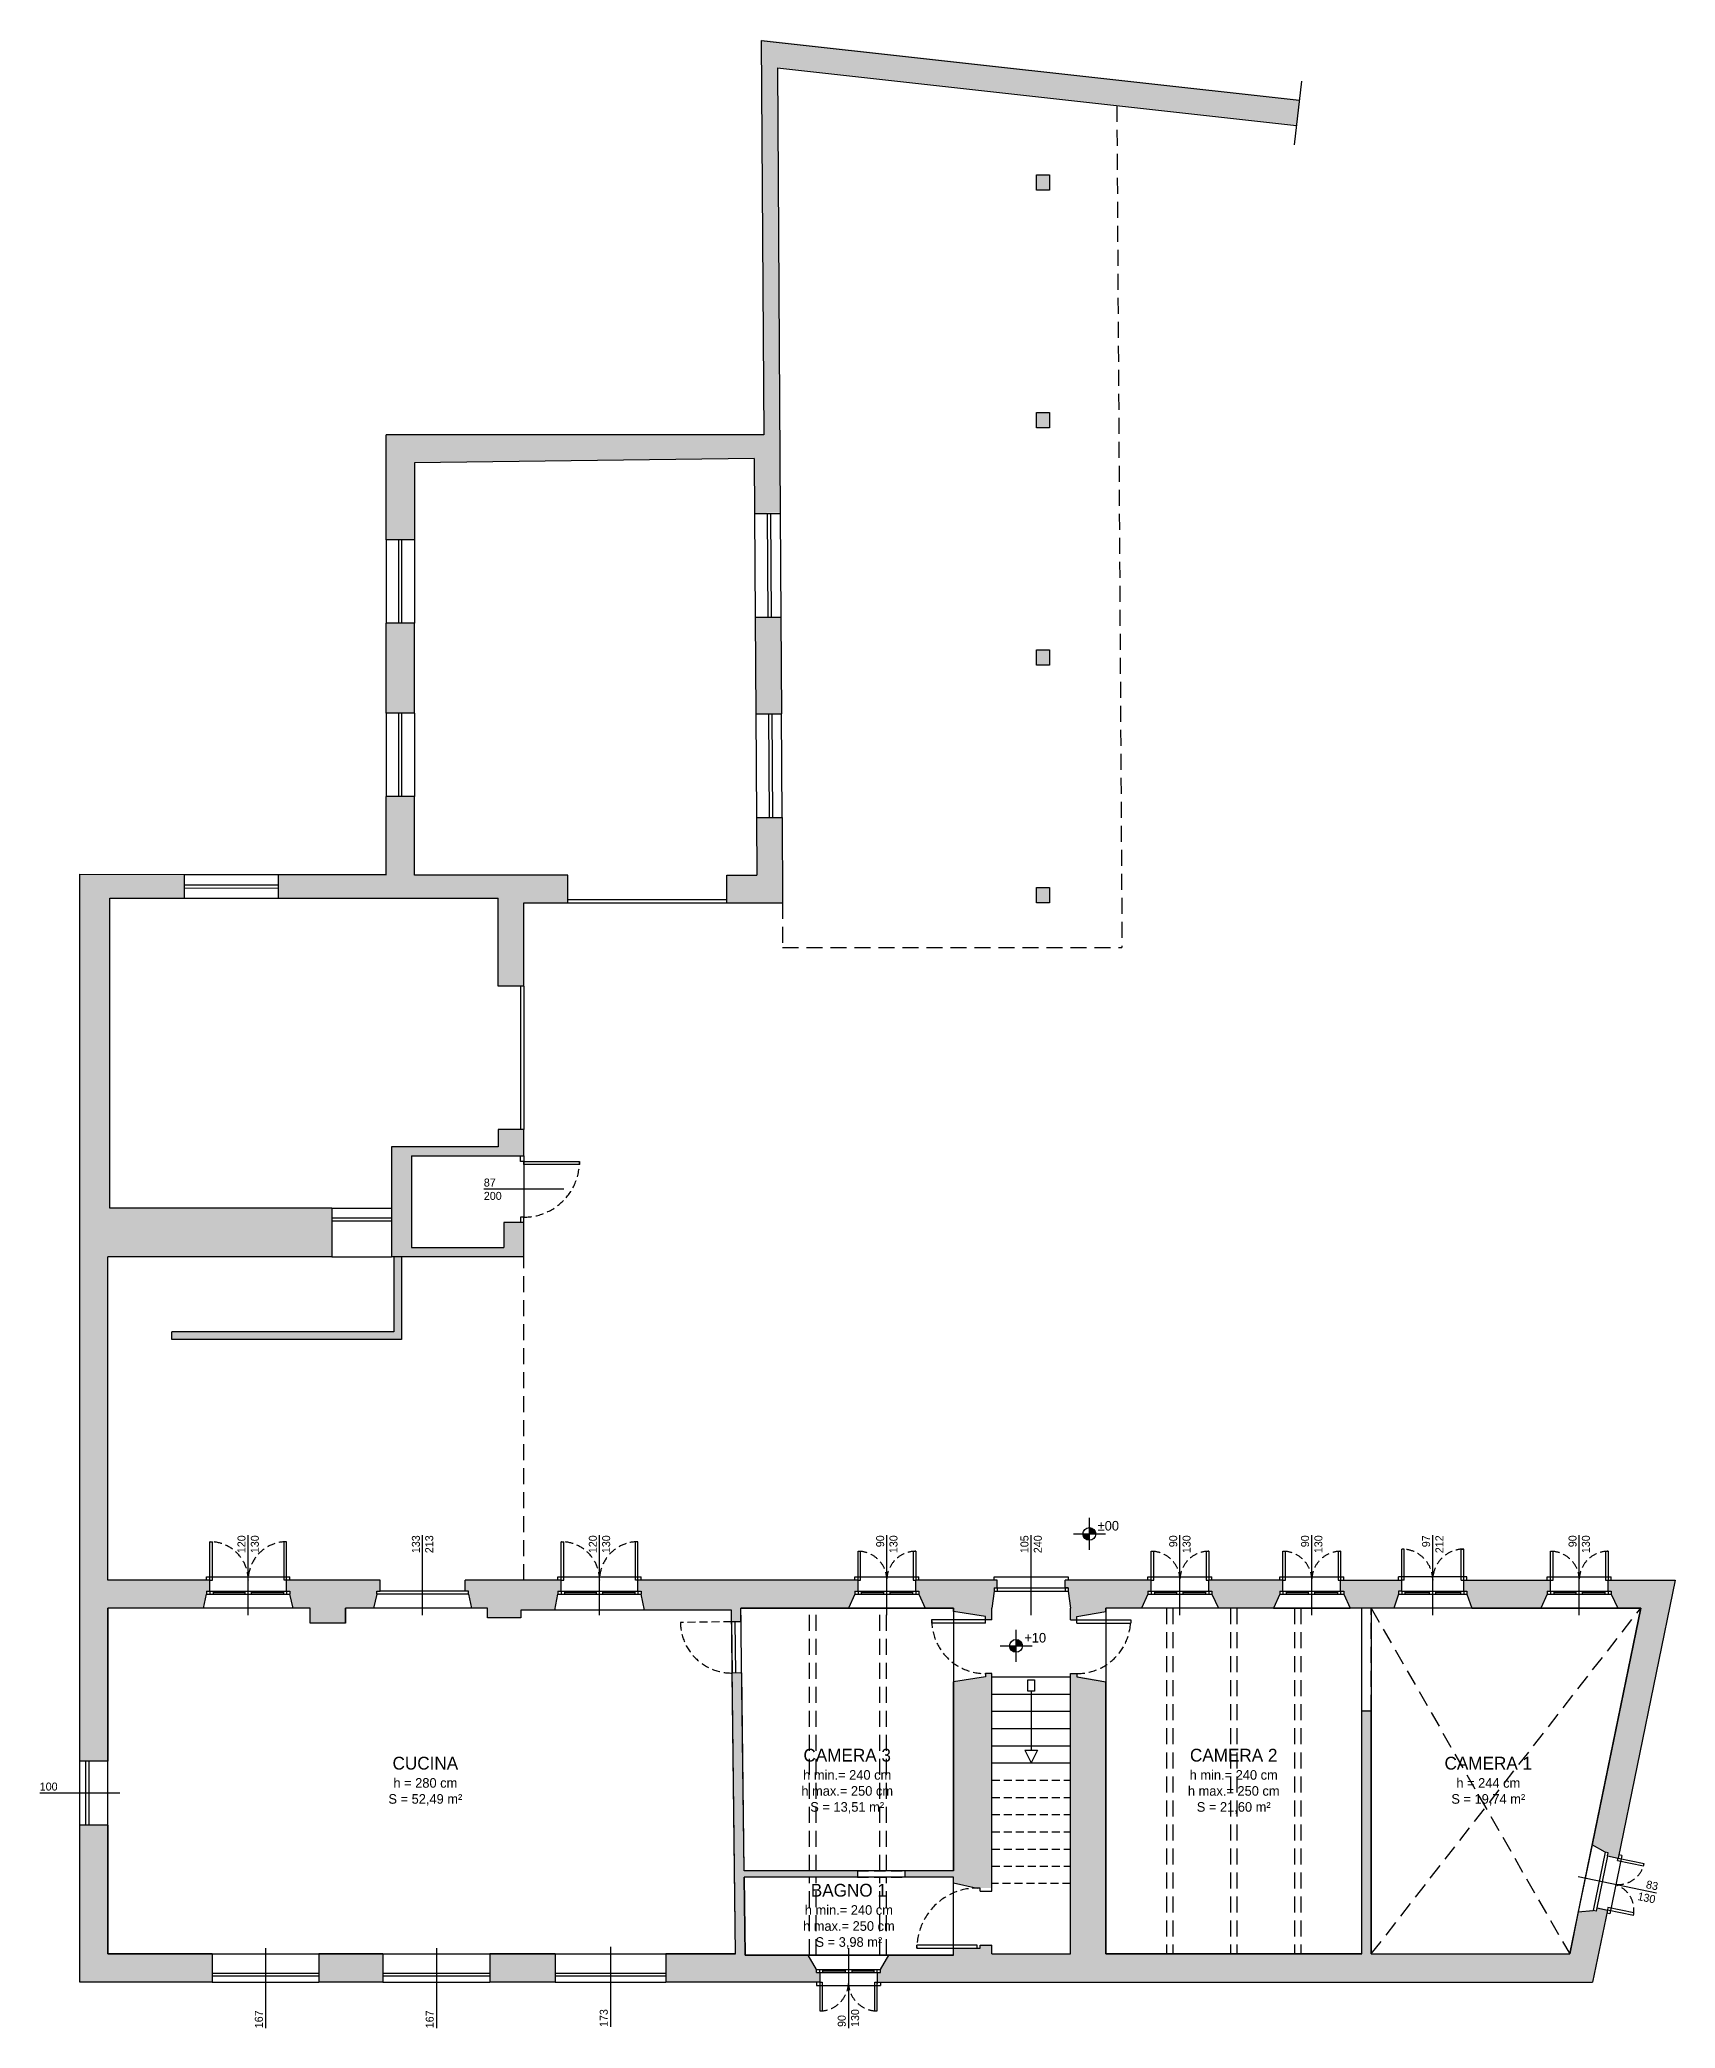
# Model space of a CAD drawing. Header units: millimetres. Extents: x 2698 to 9190, y -7457 to 3239.
# Drawn here: x 2698 to 5254, y 133 to 3239 of the extents above; entities that cross this region are included whole.
import ezdxf

# ---------------------------------------------------------------- set-up
doc = ezdxf.new("R2010")
doc.units = ezdxf.units.MM
doc.header["$LTSCALE"] = 100
doc.linetypes.add('HIDDEN', pattern=[0.375, 0.25, -0.125])
doc.layers.add('_SUP', color=190, linetype='Continuous', plot=False)
doc.layers.add('RIL_diagonali', color=8, linetype='HIDDEN', plot=False)
for name, color, linetype in [('CAMP sez', 254, 'Continuous'), ('INF', 6, 'Continuous'), ('Interni F', 3, 'Continuous'), ('Quote', 3, 'Continuous'), ('SEZ', 4, 'Continuous'), ('Testi', 3, 'Continuous')]:
    doc.layers.add(name, color=color, linetype=linetype)
doc.styles.add('CENTURY', font='GOTHIC.TTF')
doc.styles.add('T_ESE_q100', font='', dxfattribs={"height": 15})
doc.styles.get('T_ESE_q100').set_extended_font_data('Bahnschrift Light')

# ---------------------------------------------------------------- blocks, each defined once
blk = doc.blocks.new('A$C255de93f')
at = {"lineweight": -2}
h = blk.add_hatch(color=0, dxfattribs=at)
h.dxf.hatch_style = 1
h.paths.add_polyline_path([(0, 0), (-10, 0, 0.414214), (0, -10)])
h.paths.add_polyline_path([(0, 10), (0, 0), (10, 0, 0.414214)])
at = {"color": 0, "lineweight": -2}
for p, q in [((-25, 0), (25, 0)), ((0, -25), (0, 25))]:
    blk.add_line(p, q, dxfattribs=at)
blk.add_circle((0, 0), 10, dxfattribs=at)

msp = doc.modelspace()

# ---------------------------------------------------------------- hatches: boundary and pattern name
at = {"layer": 'CAMP sez'}
h = msp.add_hatch(color=256, dxfattribs=at)
h.dxf.hatch_style = 1
h.paths.add_polyline_path([(3826, 3238.6), (3829.8, 2622.6), (3240.1, 2622.6), (3240.1, 2458.6), (3284.1, 2458.6), (3284.1, 2578.6), (3815, 2585.5), (3815.6, 2499.5), (3855.6, 2499.8), (3851.3, 3195.5), (4662.4, 3105.5), (4666.8, 3145.2)])
h.paths.add_polyline_path([(3264.1, 1338.6), (3252.1, 1338.6), (3252.1, 1221.6), (2905.1, 1221.6), (2905.1, 1209.6), (3264.1, 1209.6)])
h.paths.add_polyline_path([(3972.4, 811.6), (3972.4, 816.6), (3977.4, 816.6), (3977.4, 833.6), (3633.4, 833.6), (3633.4, 816.6), (3638.4, 816.6), (3638.4, 811.6), (3643.4, 786.6), (3779.4, 786.6), (3779.6, 768.4), (3794.6, 768.6), (3794.4, 789.6), (3962.4, 789.6)])
h.paths.add_polyline_path([(3799.5, 369.6), (3976.4, 369.6), (3976.4, 379.6), (3799.4, 379.6), (3795.6, 688.6), (3780.6, 688.4), (3786, 249.6), (3677, 249.6), (3677, 205.6), (3917.4, 205.6), (3917.4, 220.6), (3912.4, 220.6), (3912.4, 225.6), (3899.4, 247.6), (3801, 247.6)])
h.paths.add_polyline_path([(5148.4, 318.1), (5131.7, 321.5), (5130.7, 316.6), (5125.8, 317.6), (5102.9, 315.2), (5089.4, 249.6), (4779.4, 249.6), (4779.4, 629.6), (4764.4, 629.6), (4764.4, 249.6), (4364.4, 249.6), (4364.4, 674.6), (4319.4, 682.6), (4319.4, 687.6), (4309.4, 687.6), (4309.4, 249.6), (4186.4, 249.6), (4186.4, 263.6), (4168.4, 263.6), (4168.4, 258.6), (4126.4, 258.6), (4126.4, 247.6), (4025.4, 247.6), (4012.4, 225.6), (4012.4, 220.6), (4007.4, 220.6), (4007.4, 205.6), (5125.2, 205.6)])
h.paths.add_polyline_path([(3154.9, 1413.5), (2807.9, 1413.5), (2807.9, 1897.5), (2923.9, 1897.5), (2923.9, 1934.9), (2760.9, 1935), (2760.9, 549.5), (2804.9, 549.5), (2804.9, 788.5), (2954.2, 788.5), (2959.2, 810.5), (2959.2, 815.5), (2964.2, 815.5), (2964.2, 832.5), (2804.9, 832.5), (2804.9, 1337.5), (3154.9, 1337.5)])
h.paths.add_polyline_path([(3279.4, 1495), (3454.9, 1495), (3454.9, 1536.5), (3414.9, 1536.5), (3414.9, 1509.5), (3247.9, 1509.5), (3247.9, 1337.5), (3454.9, 1337.5), (3454.9, 1391), (3423.4, 1391), (3423.4, 1352), (3279.4, 1352)])
h.paths.add_polyline_path([(3523.9, 1933.5), (3283.9, 1933.5), (3283.9, 2056.5), (3239.9, 2056.5), (3239.9, 1934.6), (3070.9, 1934.7), (3070.9, 1897.5), (3414.9, 1897.5), (3414.9, 1760.5), (3454.9, 1760.5), (3454.9, 1890.5), (3523.9, 1890.5)])
h.paths.add_polyline_path([(3283.9, 2327.5), (3239.9, 2327.5), (3239.9, 2186.5), (3283.9, 2186.5)])
h.paths.add_polyline_path([(3856.4, 2336.8), (3816.4, 2336.5), (3817.4, 2185.5), (3857.4, 2185.8)])
h.paths.add_polyline_path([(3858.4, 2023.8), (3818.4, 2023.5), (3818.9, 1933.5), (3771.9, 1933.5), (3771.9, 1890.5), (3859.2, 1890.5)])
h.paths.add_polyline_path([(4276.2, 1914.5), (4256.2, 1914.5), (4256.2, 1890.5), (4276.2, 1890.5)])
h.paths.add_polyline_path([(4276.2, 2285.5), (4256.2, 2285.5), (4256.2, 2261.5), (4276.2, 2261.5)])
h.paths.add_polyline_path([(4276.2, 2656.5), (4256.2, 2656.5), (4256.2, 2632.5), (4276.2, 2632.5)], flags=17)
h.paths.add_polyline_path([(4276.2, 3027.5), (4256.2, 3027.5), (4256.2, 3003.5), (4276.2, 3003.5)], flags=17)
h.paths.add_polyline_path([(3508.2, 810.5), (3508.2, 815.5), (3513.2, 815.5), (3513.2, 832.5), (3363.2, 832.5), (3363.2, 815.5), (3368.2, 815.5), (3368.2, 810.5), (3373.2, 788.5), (3398.2, 788.5), (3398.2, 773.5), (3450.2, 773.5), (3450.2, 785.5), (3503.2, 785.5)])
h.paths.add_polyline_path([(3225.2, 810.5), (3225.2, 815.5), (3230.2, 815.5), (3230.2, 832.5), (3084.2, 832.5), (3084.2, 815.5), (3089.2, 815.5), (3089.2, 810.5), (3094.2, 788.5), (3121.2, 788.5), (3121.2, 765.5), (3176.2, 765.5), (3176.2, 788.5), (3220.2, 788.5)])
h.paths.add_polyline_path([(2967.8, 248.5), (2804.9, 248.5), (2804.9, 449.5), (2760.9, 449.5), (2760.9, 204.5), (2967.8, 204.5)])
h.paths.add_polyline_path([(3234.8, 248.5), (3134.8, 248.5), (3134.8, 204.5), (3234.8, 204.5)])
h.paths.add_polyline_path([(3503.8, 248.5), (3401.8, 248.5), (3401.8, 204.5), (3503.8, 204.5)])
h.paths.add_polyline_path([(5254.2, 832.5), (5149.2, 832.5), (5149.2, 815.5), (5154.2, 815.5), (5154.2, 810.5), (5164.2, 788.5), (5200.2, 788.5), (5124.2, 419), (5144.4, 407.7), (5149.3, 406.7), (5148.3, 401.8), (5164.9, 398.4)])
h.paths.add_polyline_path([(5054.2, 810.5), (5054.2, 815.5), (5059.2, 815.5), (5059.2, 832.5), (4923.7, 832.5), (4923.7, 815.5), (4928.7, 815.5), (4928.7, 810.5), (4936.2, 788.5), (5044.2, 788.5)])
h.paths.add_polyline_path([(4826.7, 832.5), (4731.2, 832.5), (4731.2, 815.5), (4736.2, 815.5), (4736.2, 810.5), (4746.2, 788.5), (4814.2, 788.5), (4821.7, 810.5), (4821.7, 815.5), (4826.7, 815.5)])
h.paths.add_polyline_path([(4641.2, 832.5), (4525.2, 832.5), (4525.2, 815.5), (4530.2, 815.5), (4530.2, 810.5), (4540.2, 788.5), (4626.2, 788.5), (4636.2, 810.5), (4636.2, 815.5), (4641.2, 815.5)])
h.paths.add_polyline_path([(4430.2, 810.5), (4430.2, 815.5), (4435.2, 815.5), (4435.2, 832.5), (4300.7, 832.5), (4300.7, 820.5), (4305.7, 820.5), (4305.7, 815.5), (4309.2, 788.5), (4309.2, 770.5), (4319.2, 770.5), (4319.2, 775.5), (4364.2, 783.5), (4364.2, 788.5), (4420.2, 788.5)])
h.paths.add_polyline_path([(4189.7, 815.5), (4189.7, 820.5), (4194.7, 820.5), (4194.7, 832.5), (4067.2, 832.5), (4067.2, 815.5), (4072.2, 815.5), (4072.2, 810.5), (4082.2, 788.5), (4126.2, 788.5), (4126.2, 783.5), (4176.2, 775.5), (4176.2, 770.5), (4186.2, 770.5), (4186.2, 788.5)])
h.paths.add_polyline_path([(4186.2, 686.5), (4176.2, 686.5), (4176.2, 681.5), (4126.2, 673.5), (4126.2, 378.5), (4050.2, 378.5), (4050.2, 368.5), (4126.2, 368.5), (4126.2, 359.5), (4163.2, 351.5), (4186.2, 351.5)], flags=17)

# ---------------------------------------------------------------- linework, layer by layer
at = {"layer": '_SUP'}
msp.add_lwpolyline([(2804.9, 449.5), (2804.9, 248.5), (3785.8, 248.5), (3779.2, 785.5), (3450.2, 785.5), (3450.2, 773.5), (3398.2, 773.5), (3398.2, 788.5), (3176.2, 788.5), (3176.2, 765.5), (3121.2, 765.5), (3121.2, 788.5), (2804.9, 788.5), (2804.9, 549.5)], dxfattribs=at)
for points in [[(3794.2, 788.5), (4126.2, 788.5), (4126.2, 378.5), (3799.2, 378.5)], [(4364.2, 788.5), (4364.2, 248.5), (4764.2, 248.5), (4764.2, 788.5)], [(4779.2, 788.5), (4779.2, 248.5), (5089.2, 248.5), (5200.2, 788.5)], [(4126.2, 368.5), (3799.3, 368.5), (3800.8, 246.5), (4126.2, 246.5)]]:
    msp.add_lwpolyline(points, close=True, dxfattribs=at)
at = {"layer": 'INF'}
for p, q in [((3815.4, 2498.5), (3816.4, 2336.5)), ((3835.4, 2498.7), (3836.4, 2336.7)), ((3840.4, 2498.7), (3841.4, 2336.7)), ((3855.4, 2498.8), (3856.4, 2336.8)), ((3239.9, 2457.5), (3239.9, 2327.5)), ((3258.9, 2457.5), (3258.9, 2327.5)), ((3263.9, 2457.5), (3263.9, 2327.5)), ((3283.9, 2457.5), (3283.9, 2327.5)), ((3239.9, 2186.5), (3239.9, 2056.5)), ((3258.9, 2186.5), (3258.9, 2056.5)), ((3263.9, 2186.5), (3263.9, 2056.5)), ((3283.9, 2186.5), (3283.9, 2056.5)), ((3817.4, 2185.5), (3818.4, 2023.5)), ((3837.4, 2185.7), (3838.4, 2023.7)), ((3842.4, 2185.7), (3843.4, 2023.7)), ((3858.4, 2023.8), (3857.4, 2185.8)), ((2923.9, 1934.9), (3070.9, 1934.7)), ((2923.9, 1918.7), (3070.9, 1918.6)), ((2923.9, 1913.7), (3070.9, 1913.6)), ((2923.9, 1897.5), (3070.9, 1897.5)), ((3523.9, 1895.5), (3771.9, 1895.5)), ((3523.9, 1890.5), (3771.9, 1890.5)), ((3449.9, 1760.5), (3449.9, 1536.5)), ((3454.9, 1760.5), (3454.9, 1536.5)), ((3449.9, 1486.5), (3449.9, 1495)), ((3454.9, 1495), (3454.9, 1486.5)), ((3454.9, 1486.5), (3449.9, 1486.5)), ((3454.9, 1486.5), (3454.9, 1399.5)), ((3517.4, 1443), (3392.4, 1443)), ((3154.9, 1413.5), (3247.9, 1413.5)), ((3154.9, 1398.5), (3247.9, 1398.5)), ((3454.9, 1399.5), (3449.9, 1399.5)), ((3449.9, 1399.5), (3449.9, 1391)), ((3454.9, 1391), (3454.9, 1399.5)), ((3154.9, 1393.5), (3247.9, 1393.5)), ((3154.9, 1337.5), (3247.9, 1337.5)), ((3024.2, 777.5), (3024.2, 902.5)), ((3296.7, 777.5), (3296.7, 902.5)), ((3573.2, 777.5), (3573.2, 902.5)), ((4022.2, 777.5), (4022.2, 902.5)), ((4247.7, 777.5), (4247.7, 902.5)), ((4480.2, 777.5), (4480.2, 902.5)), ((4686.2, 777.5), (4686.2, 902.5)), ((4875.2, 777.5), (4875.2, 902.5)), ((5104.2, 777.5), (5104.2, 902.5)), ((2959.2, 837.5), (3089.2, 837.5)), ((2959.2, 832.5), (2959.2, 837.5)), ((2959.2, 810.5), (3089.2, 810.5)), ((2964.2, 815.5), (3084.2, 815.5)), ((2964.2, 815.5), (2964.2, 810.5)), ((2969.2, 815.5), (2969.2, 810.5)), ((3019.2, 810.5), (3019.2, 815.5)), ((3029.2, 810.5), (3029.2, 815.5)), ((3079.2, 815.5), (3079.2, 810.5)), ((3084.2, 815.5), (3084.2, 810.5)), ((3089.2, 832.5), (3089.2, 837.5)), ((3368.2, 810.5), (3225.2, 810.5)), ((3363.2, 815.5), (3230.2, 815.5)), ((3508.2, 837.5), (3638.2, 837.5)), ((3508.2, 832.5), (3508.2, 837.5)), ((3508.2, 810.5), (3638.2, 810.5)), ((3513.2, 815.5), (3633.2, 815.5)), ((3513.2, 815.5), (3513.2, 810.5)), ((3518.2, 815.5), (3518.2, 810.5)), ((3568.2, 810.5), (3568.2, 815.5)), ((3578.2, 810.5), (3578.2, 815.5)), ((3628.2, 815.5), (3628.2, 810.5)), ((3633.2, 815.5), (3633.2, 810.5)), ((3638.2, 832.5), (3638.2, 837.5)), ((3972.2, 837.5), (4072.2, 837.5)), ((3972.2, 832.5), (3972.2, 837.5)), ((3972.2, 810.5), (4072.2, 810.5)), ((3977.2, 815.5), (4067.2, 815.5)), ((3977.2, 815.5), (3977.2, 810.5)), ((3982.2, 815.5), (3982.2, 810.5)), ((4017.2, 810.5), (4017.2, 815.5)), ((4027.2, 810.5), (4027.2, 815.5)), ((4062.2, 815.5), (4062.2, 810.5)), ((4067.2, 815.5), (4067.2, 810.5)), ((4072.2, 832.5), (4072.2, 837.5)), ((4189.7, 832.5), (4189.7, 837.5)), ((4189.7, 837.5), (4305.7, 837.5)), ((4189.7, 815.5), (4305.7, 815.5)), ((4194.7, 820.5), (4300.7, 820.5)), ((4194.7, 820.5), (4194.7, 815.5)), ((4300.7, 820.5), (4300.7, 815.5)), ((4305.7, 837.5), (4305.7, 832.5)), ((4430.2, 837.5), (4530.2, 837.5)), ((4430.2, 832.5), (4430.2, 837.5)), ((4430.2, 810.5), (4530.2, 810.5)), ((4435.2, 815.5), (4525.2, 815.5)), ((4435.2, 815.5), (4435.2, 810.5)), ((4440.2, 815.5), (4440.2, 810.5)), ((4475.2, 810.5), (4475.2, 815.5)), ((4485.2, 810.5), (4485.2, 815.5)), ((4520.2, 815.5), (4520.2, 810.5)), ((4525.2, 815.5), (4525.2, 810.5)), ((4530.2, 832.5), (4530.2, 837.5)), ((4636.2, 837.5), (4736.2, 837.5)), ((4636.2, 832.5), (4636.2, 837.5)), ((4636.2, 810.5), (4736.2, 810.5)), ((4641.2, 815.5), (4731.2, 815.5)), ((4641.2, 815.5), (4641.2, 810.5)), ((4646.2, 815.5), (4646.2, 810.5)), ((4681.2, 810.5), (4681.2, 815.5)), ((4691.2, 810.5), (4691.2, 815.5)), ((4726.2, 815.5), (4726.2, 810.5)), ((4731.2, 815.5), (4731.2, 810.5)), ((4736.2, 832.5), (4736.2, 837.5)), ((4821.7, 832.5), (4821.7, 837.5)), ((4928.7, 837.5), (4821.7, 837.5)), ((4821.7, 810.5), (4928.7, 810.5)), ((4826.7, 815.5), (4923.7, 815.5)), ((4826.7, 815.5), (4826.7, 810.5)), ((4831.7, 815.5), (4831.7, 810.5)), ((4870.2, 810.5), (4870.2, 815.5)), ((4880.2, 810.5), (4880.2, 815.5)), ((4918.7, 815.5), (4918.7, 810.5)), ((4923.7, 815.5), (4923.7, 810.5)), ((4928.7, 832.5), (4928.7, 837.5)), ((5054.2, 837.5), (5154.2, 837.5)), ((5054.2, 832.5), (5054.2, 837.5)), ((5054.2, 810.5), (5154.2, 810.5)), ((5059.2, 815.5), (5149.2, 815.5)), ((5059.2, 815.5), (5059.2, 810.5)), ((5064.2, 815.5), (5064.2, 810.5)), ((5099.2, 810.5), (5099.2, 815.5)), ((5109.2, 810.5), (5109.2, 815.5)), ((5144.2, 815.5), (5144.2, 810.5)), ((5149.2, 815.5), (5149.2, 810.5)), ((5154.2, 832.5), (5154.2, 837.5)), ((3094.2, 788.5), (2954.2, 788.5)), ((3643.2, 785.5), (3503.2, 785.5)), ((4082.2, 788.5), (3962.2, 788.5)), ((4540.2, 788.5), (4420.2, 788.5)), ((4626.2, 788.5), (4746.2, 788.5)), ((5044.2, 788.5), (5164.2, 788.5)), ((3779.5, 767.4), (3780.4, 687.4)), ((3784.5, 767.4), (3785.4, 687.4)), ((4176.2, 770.5), (4092.2, 770.5)), ((4092.2, 770.5), (4092.2, 765.5)), ((4176.2, 765.5), (4092.2, 765.5)), ((4176.2, 765.5), (4176.2, 770.5)), ((4319.2, 770.5), (4403.2, 770.5)), ((4319.2, 765.5), (4319.2, 770.5)), ((4319.2, 765.5), (4403.2, 765.5)), ((4403.2, 770.5), (4403.2, 765.5)), ((4186.2, 681.5), (4309.2, 681.5)), ((4186.2, 654.6), (4309.2, 654.6)), ((4247.7, 659.3), (4247.7, 567)), ((4186.2, 627.7), (4309.2, 627.7)), ((4186.2, 600.8), (4309.2, 600.8)), ((4186.2, 573.9), (4309.2, 573.9)), ((4237.7, 567), (4257.7, 567)), ((4237.7, 567), (4247.7, 547)), ((4257.7, 567), (4247.7, 547)), ((2760.9, 449.5), (2760.9, 549.5)), ((2769.9, 549.5), (2769.9, 449.5)), ((2774.9, 549.5), (2774.9, 449.5)), ((2804.9, 449.5), (2804.9, 549.5)), ((4186.2, 547), (4309.2, 547)), ((2823.4, 499.5), (2698.4, 499.5)), ((5124.2, 419), (5102.7, 314.2)), ((5144.4, 407.7), (5125.7, 316.6)), ((5148.3, 401.8), (5131.6, 320.5)), ((5170.8, 402.3), (5152.1, 311.2)), ((5170.8, 402.3), (5165.9, 403.3)), ((5225.1, 343.6), (5102.7, 368.8)), ((5152.1, 311.2), (5147.2, 312.2)), ((2967.8, 248.5), (3134.8, 248.5)), ((3051.3, 257.5), (3051.3, 132.5)), ((3234.8, 248.5), (3401.8, 248.5)), ((3318.3, 257.5), (3318.3, 132.5)), ((3503.8, 248.5), (3676.8, 248.5)), ((3590.3, 259.5), (3590.3, 134.5)), ((3962.2, 257.5), (3962.2, 132.5)), ((4163.2, 262.5), (4069.2, 262.5)), ((4069.2, 257.5), (4069.2, 262.5)), ((4069.2, 257.5), (4163.2, 257.5)), ((4163.2, 257.5), (4163.2, 262.5)), ((2967.8, 218.5), (3134.8, 218.5)), ((3234.8, 218.5), (3401.8, 218.5)), ((3503.8, 218.5), (3676.8, 218.5)), ((4025.2, 246.5), (3899.2, 246.5)), ((3912.2, 224.5), (4012.2, 224.5)), ((3917.2, 219.5), (3917.2, 224.5)), ((3917.2, 219.5), (4007.2, 219.5)), ((3922.2, 219.5), (3922.2, 224.5)), ((3957.2, 224.5), (3957.2, 219.5)), ((3967.2, 224.5), (3967.2, 219.5)), ((4002.2, 219.5), (4002.2, 224.5)), ((4007.2, 219.5), (4007.2, 224.5)), ((2967.8, 214.5), (3134.8, 214.5)), ((2967.8, 204.5), (3134.8, 204.5)), ((3234.8, 214.5), (3401.8, 214.5)), ((3234.8, 204.5), (3401.8, 204.5)), ((3503.8, 214.5), (3676.8, 214.5)), ((3503.8, 204.5), (3676.8, 204.5)), ((3912.2, 204.5), (3912.2, 199.5)), ((3912.2, 199.5), (4012.2, 199.5)), ((4012.2, 204.5), (4012.2, 199.5))]:
    msp.add_line(p, q, dxfattribs=at)
at = {"layer": 'INF', "color": 9}
for p, q in [((2969.2, 813), (3019.2, 813)), ((3029.2, 813), (3079.2, 813)), ((3518.2, 813), (3568.2, 813)), ((3578.2, 813), (3628.2, 813)), ((3982.2, 813), (4017.2, 813)), ((4027.2, 813), (4062.2, 813)), ((4440.2, 813), (4475.2, 813)), ((4485.2, 813), (4520.2, 813)), ((4646.2, 813), (4681.2, 813)), ((4691.2, 813), (4726.2, 813)), ((4831.7, 813), (4870.2, 813)), ((4880.2, 813), (4918.7, 813)), ((5064.2, 813), (5099.2, 813)), ((5109.2, 813), (5144.2, 813)), ((3922.2, 222), (3957.2, 222)), ((3967.2, 222), (4002.2, 222))]:
    msp.add_line(p, q, dxfattribs=at)
at = {"layer": 'INF', "linetype": 'HIDDEN', "ltscale": 0.5}
for p, q in [((4186.2, 520), (4309.2, 520)), ((4186.2, 493.1), (4309.2, 493.1)), ((4186.2, 466.2), (4309.2, 466.2)), ((4186.2, 439.3), (4309.2, 439.3)), ((4186.2, 412.4), (4309.2, 412.4)), ((4186.2, 385.5), (4309.2, 385.5)), ((4309.2, 358.5), (4186.2, 358.5))]:
    msp.add_line(p, q, dxfattribs=at)
at = {"layer": 'INF'}
for points in [[(3454.9, 1481.5), (3454.9, 1486.5), (3541.9, 1486.5), (3541.9, 1481.5)], [(4242.7, 676.8), (4252.7, 676.8), (4252.7, 659.3), (4242.7, 659.3)]]:
    msp.add_lwpolyline(points, close=True, dxfattribs=at)
at = {"layer": 'Interni F'}
for p, q in [((2964.2, 832.5), (2964.2, 892.5)), ((2964.2, 892.5), (2968.2, 892.5)), ((2968.2, 832.5), (2968.2, 892.5)), ((3080.2, 832.5), (3080.2, 892.5)), ((3084.2, 892.5), (3080.2, 892.5)), ((3084.2, 832.5), (3084.2, 892.5)), ((3513.2, 832.5), (3513.2, 892.5)), ((3513.2, 892.5), (3517.2, 892.5)), ((3517.2, 832.5), (3517.2, 892.5)), ((3629.2, 832.5), (3629.2, 892.5)), ((3633.2, 892.5), (3629.2, 892.5)), ((3633.2, 832.5), (3633.2, 892.5)), ((3977.2, 832.5), (3977.2, 877.5)), ((3977.2, 877.5), (3981.2, 877.5)), ((3981.2, 832.5), (3981.2, 877.5)), ((4063.2, 877.5), (4063.2, 832.5)), ((4063.2, 877.5), (4067.2, 877.5)), ((4067.2, 877.5), (4067.2, 832.5)), ((4435.2, 832.5), (4435.2, 877.5)), ((4435.2, 877.5), (4439.2, 877.5)), ((4439.2, 832.5), (4439.2, 877.5)), ((4521.2, 877.5), (4521.2, 832.5)), ((4521.2, 877.5), (4525.2, 877.5)), ((4525.2, 877.5), (4525.2, 832.5)), ((4641.2, 832.5), (4641.2, 877.5)), ((4641.2, 877.5), (4645.2, 877.5)), ((4645.2, 832.5), (4645.2, 877.5)), ((4727.2, 877.5), (4727.2, 832.5)), ((4727.2, 877.5), (4731.2, 877.5)), ((4731.2, 877.5), (4731.2, 832.5)), ((4826.7, 832.5), (4826.7, 881)), ((4830.7, 881), (4826.7, 881)), ((4830.7, 832.5), (4830.7, 881)), ((4919.7, 832.5), (4919.7, 881)), ((4919.7, 881), (4923.7, 881)), ((4923.7, 832.5), (4923.7, 881)), ((5059.2, 832.5), (5059.2, 877.5)), ((5059.2, 877.5), (5063.2, 877.5)), ((5063.2, 832.5), (5063.2, 877.5)), ((5145.2, 877.5), (5145.2, 832.5)), ((5145.2, 877.5), (5149.2, 877.5)), ((5149.2, 877.5), (5149.2, 832.5)), ((2964.2, 832.5), (2968.2, 832.5)), ((3084.2, 832.5), (3080.2, 832.5)), ((3513.2, 832.5), (3517.2, 832.5)), ((3633.2, 832.5), (3629.2, 832.5)), ((3977.2, 832.5), (3981.2, 832.5)), ((4063.2, 832.5), (4067.2, 832.5)), ((4435.2, 832.5), (4439.2, 832.5)), ((4521.2, 832.5), (4525.2, 832.5)), ((4641.2, 832.5), (4645.2, 832.5)), ((4727.2, 832.5), (4731.2, 832.5)), ((4830.7, 832.5), (4826.7, 832.5)), ((4919.7, 832.5), (4923.7, 832.5)), ((5059.2, 832.5), (5063.2, 832.5)), ((5145.2, 832.5), (5149.2, 832.5)), ((5164.1, 394.4), (5164.9, 398.4)), ((5164.1, 394.4), (5204.8, 386.1)), ((5164.9, 398.4), (5205.6, 390)), ((5204.8, 386.1), (5205.6, 390)), ((5149, 321), (5148.2, 317.1)), ((5188.9, 308.7), (5148.2, 317.1)), ((5189.7, 312.6), (5149, 321)), ((5188.9, 308.7), (5189.7, 312.6)), ((3917.2, 204.5), (3917.2, 159.5)), ((3917.2, 204.5), (3921.2, 204.5)), ((3921.2, 204.5), (3921.2, 159.5)), ((4003.2, 159.5), (4003.2, 204.5)), ((4003.2, 204.5), (4007.2, 204.5)), ((4007.2, 159.5), (4007.2, 204.5)), ((3917.2, 159.5), (3921.2, 159.5)), ((4003.2, 159.5), (4007.2, 159.5))]:
    msp.add_line(p, q, dxfattribs=at)
at = {"layer": 'Interni F', "linetype": 'HIDDEN', "ltscale": 0.5}
msp.add_line((3779.5, 767.4), (3699.5, 766.4), dxfattribs=at)
for centre, radius, start, end in [((3454.9, 1486.5), 87, 270, 0), ((2964.2, 832.5), 60, 0, 90), ((3084.2, 832.5), 60, 90, 180), ((3513.2, 832.5), 60, 0, 90), ((3633.2, 832.5), 60, 90, 180), ((3977.2, 832.5), 45, 0, 90), ((4067.2, 832.5), 45, 90, 180), ((4435.2, 832.5), 45, 0, 90), ((4525.2, 832.5), 45, 90, 180), ((4641.2, 832.5), 45, 0, 90), ((4731.2, 832.5), 45, 90, 180), ((4826.7, 832.5), 48.5, 0, 90), ((4923.7, 832.5), 48.5, 90, 180), ((5059.2, 832.5), 45, 0, 90), ((5149.2, 832.5), 45, 90, 180), ((3779.5, 767.4), 80, 180.6987, 270.6987), ((4176.2, 770.5), 84, 180, 270), ((4319.2, 770.5), 84, 270, 0), ((5164.9, 398.4), 41.5, 265.3042, 348.3843), ((4163.2, 257.5), 94, 86.9509, 180), ((5148.2, 317.1), 41.5, 348.3843, 71.4644), ((3917.2, 204.5), 45, 270, 360), ((4007.2, 204.5), 45, 180, 270)]:
    msp.add_arc(centre, radius, start, end, dxfattribs=at)
at = {"layer": 'RIL_diagonali'}
for p, q in [((4381.5, 3135.6), (4389.6, 1820.5)), ((3859.2, 1890.5), (3859.2, 1820.5)), ((3859.2, 1820.5), (4389.6, 1820.5)), ((3454.9, 832.5), (3454.9, 1337.5)), ((3901.5, 378.5), (3901.5, 788.5)), ((3911.5, 378.5), (3911.5, 788.5)), ((4011.4, 378.5), (4011.4, 788.5)), ((4021.4, 378.5), (4021.4, 788.5)), ((4459.2, 788.5), (4459.2, 248.5)), ((4469.2, 788.5), (4469.2, 248.5)), ((4559.2, 788.5), (4559.2, 248.5)), ((4569.2, 788.5), (4569.2, 248.5)), ((4659.2, 788.5), (4659.2, 248.5)), ((4669.2, 788.5), (4669.2, 248.5)), ((4764.2, 628.5), (4764.2, 788.5)), ((4779.2, 248.5), (5200.2, 788.5)), ((4779.2, 788.5), (5089.2, 248.5)), ((4779.2, 628.5), (4779.2, 788.5)), ((3901.5, 246.5), (3901.5, 368.5)), ((3911.5, 246.5), (3911.5, 368.5)), ((4011.4, 246.5), (4011.4, 368.5)), ((4021.4, 246.5), (4021.4, 368.5))]:
    msp.add_line(p, q, dxfattribs=at)
at = {"layer": 'RIL_diagonali', "ltscale": 0.7}
for p, q in [((3976.2, 378.5), (4050.2, 378.5)), ((3976.2, 368.5), (4050.2, 368.5))]:
    msp.add_line(p, q, dxfattribs=at)
at = {"layer": 'SEZ'}
for p, q in [((3825.8, 3237.6), (3829.7, 2621.5)), ((3825.8, 3237.6), (4666.6, 3144.2)), ((3851.1, 3194.5), (3855.4, 2498.8)), ((3851.1, 3194.5), (4662.2, 3104.5)), ((4669.9, 3174), (4658.9, 3074.6)), ((4256.2, 3003.5), (4256.2, 3027.5)), ((4256.2, 3027.5), (4276.2, 3027.5)), ((4276.2, 3027.5), (4276.2, 3003.5)), ((4276.2, 3003.5), (4256.2, 3003.5)), ((4256.2, 2632.5), (4256.2, 2656.5)), ((4256.2, 2656.5), (4276.2, 2656.5)), ((4276.2, 2656.5), (4276.2, 2632.5)), ((3239.9, 2457.5), (3239.9, 2621.5)), ((3829.7, 2621.5), (3239.9, 2621.5)), ((4276.2, 2632.5), (4256.2, 2632.5)), ((3814.9, 2584.5), (3283.9, 2577.5)), ((3814.9, 2584.5), (3815.4, 2498.5)), ((3283.9, 2577.5), (3283.9, 2457.5)), ((3815.4, 2498.5), (3855.4, 2498.8)), ((3283.9, 2457.5), (3239.9, 2457.5)), ((3816.4, 2336.5), (3856.4, 2336.8)), ((3816.4, 2336.5), (3817.4, 2185.5)), ((3856.4, 2336.8), (3857.4, 2185.8)), ((3283.9, 2327.5), (3239.9, 2327.5)), ((3239.9, 2186.5), (3239.9, 2327.5)), ((3283.9, 2186.5), (3283.9, 2327.5)), ((4256.2, 2261.5), (4256.2, 2285.5)), ((4256.2, 2285.5), (4276.2, 2285.5)), ((4276.2, 2285.5), (4276.2, 2261.5)), ((4276.2, 2261.5), (4256.2, 2261.5)), ((3283.9, 2186.5), (3239.9, 2186.5)), ((3817.4, 2185.5), (3857.4, 2185.8)), ((3283.9, 2056.5), (3239.9, 2056.5)), ((3239.9, 1933.5), (3239.9, 2056.5)), ((3283.9, 1933.5), (3283.9, 2056.5)), ((3818.4, 2023.5), (3858.4, 2023.8)), ((3818.4, 2023.5), (3818.9, 1933.5)), ((3858.4, 2023.8), (3859.2, 1890.5)), ((2760.9, 549.5), (2760.9, 1935)), ((2760.9, 1935), (2923.9, 1934.9)), ((2923.9, 1934.9), (2923.9, 1897.5)), ((3070.9, 1934.7), (3070.9, 1897.5)), ((3070.9, 1934.7), (3240.1, 1934.6)), ((3523.9, 1933.5), (3283.9, 1933.5)), ((3523.9, 1890.5), (3523.9, 1933.5)), ((3771.9, 1890.5), (3771.9, 1933.5)), ((3771.9, 1933.5), (3818.9, 1933.5)), ((2807.9, 1413.5), (2807.9, 1897.5)), ((2807.9, 1897.5), (2923.9, 1897.5)), ((3070.9, 1897.5), (3414.9, 1897.5)), ((3414.9, 1760.5), (3414.9, 1897.5)), ((4256.2, 1890.5), (4256.2, 1914.5)), ((4256.2, 1914.5), (4276.2, 1914.5)), ((4276.2, 1914.5), (4276.2, 1890.5)), ((3454.9, 1760.5), (3454.9, 1890.5)), ((3454.9, 1890.5), (3523.9, 1890.5)), ((3771.9, 1890.5), (3859.2, 1890.5)), ((4276.2, 1890.5), (4256.2, 1890.5)), ((3454.9, 1760.5), (3414.9, 1760.5)), ((3454.9, 1536.5), (3414.9, 1536.5)), ((3414.9, 1536.5), (3414.9, 1509.5)), ((3454.9, 1495), (3454.9, 1536.5)), ((3414.9, 1509.5), (3247.9, 1509.5)), ((3247.9, 1509.5), (3247.9, 1337.5)), ((3279.4, 1495), (3279.4, 1352)), ((3279.4, 1495), (3454.9, 1495)), ((3154.9, 1413.5), (2807.9, 1413.5)), ((3154.9, 1413.5), (3154.9, 1337.5)), ((3423.4, 1391), (3423.4, 1352)), ((3454.9, 1391), (3423.4, 1391)), ((3454.9, 1337.5), (3454.9, 1391)), ((2804.9, 832.5), (2804.9, 1337.5)), ((3154.9, 1337.5), (2804.9, 1337.5)), ((3454.9, 1337.5), (3247.9, 1337.5)), ((3251.9, 1337.5), (3251.9, 1220.5)), ((3263.9, 1337.5), (3263.9, 1208.5)), ((3279.4, 1352), (3423.4, 1352)), ((3251.9, 1220.5), (2904.9, 1220.5)), ((2904.9, 1208.5), (2904.9, 1220.5)), ((3263.9, 1208.5), (2904.9, 1208.5)), ((2964.2, 832.5), (2804.9, 832.5)), ((2954.2, 788.5), (2959.2, 810.5)), ((2959.2, 815.5), (2964.2, 815.5)), ((2959.2, 815.5), (2959.2, 810.5)), ((2964.2, 815.5), (2964.2, 832.5)), ((3084.2, 815.5), (3084.2, 832.5)), ((3230.2, 832.5), (3084.2, 832.5)), ((3084.2, 815.5), (3089.2, 815.5)), ((3089.2, 815.5), (3089.2, 810.5)), ((3094.2, 788.5), (3089.2, 810.5)), ((3225.2, 810.5), (3220.2, 788.5)), ((3225.2, 810.5), (3225.2, 815.5)), ((3225.2, 815.5), (3230.2, 815.5)), ((3230.2, 815.5), (3230.2, 832.5)), ((3513.2, 832.5), (3363.2, 832.5)), ((3363.2, 815.5), (3363.2, 832.5)), ((3368.2, 815.5), (3363.2, 815.5)), ((3368.2, 810.5), (3368.2, 815.5)), ((3368.2, 810.5), (3373.2, 788.5)), ((3503.2, 785.5), (3508.2, 810.5)), ((3508.2, 815.5), (3513.2, 815.5)), ((3508.2, 815.5), (3508.2, 810.5)), ((3513.2, 815.5), (3513.2, 832.5)), ((3977.2, 832.5), (3633.2, 832.5)), ((3633.2, 815.5), (3633.2, 832.5)), ((3633.2, 815.5), (3638.2, 815.5)), ((3638.2, 815.5), (3638.2, 810.5)), ((3643.2, 785.5), (3638.2, 810.5)), ((3972.2, 810.5), (3962.2, 788.5)), ((3972.2, 815.5), (3977.2, 815.5)), ((3972.2, 815.5), (3972.2, 810.5)), ((3977.2, 815.5), (3977.2, 832.5)), ((4194.7, 832.5), (4067.2, 832.5)), ((4067.2, 815.5), (4067.2, 832.5)), ((4067.2, 815.5), (4072.2, 815.5)), ((4072.2, 815.5), (4072.2, 810.5)), ((4072.2, 810.5), (4082.2, 788.5)), ((4189.7, 815.5), (4186.2, 788.5)), ((4189.7, 820.5), (4194.7, 820.5)), ((4189.7, 820.5), (4189.7, 815.5)), ((4194.7, 820.5), (4194.7, 832.5)), ((4435.2, 832.5), (4300.7, 832.5)), ((4300.7, 820.5), (4300.7, 832.5)), ((4300.7, 820.5), (4305.7, 820.5)), ((4305.7, 820.5), (4300.7, 820.5)), ((4305.7, 820.5), (4305.7, 815.5)), ((4305.7, 815.5), (4309.2, 788.5)), ((4430.2, 810.5), (4420.2, 788.5)), ((4430.2, 815.5), (4435.2, 815.5)), ((4430.2, 815.5), (4430.2, 810.5)), ((4435.2, 815.5), (4435.2, 832.5)), ((4641.2, 832.5), (4525.2, 832.5)), ((4525.2, 815.5), (4525.2, 832.5)), ((4525.2, 815.5), (4530.2, 815.5)), ((4530.2, 815.5), (4530.2, 810.5)), ((4530.2, 810.5), (4540.2, 788.5)), ((4636.2, 810.5), (4626.2, 788.5)), ((4636.2, 815.5), (4641.2, 815.5)), ((4636.2, 815.5), (4636.2, 810.5)), ((4641.2, 815.5), (4641.2, 832.5)), ((4731.2, 832.5), (4826.7, 832.5)), ((4731.2, 815.5), (4731.2, 832.5)), ((4731.2, 815.5), (4736.2, 815.5)), ((4736.2, 815.5), (4736.2, 810.5)), ((4736.2, 810.5), (4746.2, 788.5)), ((4821.7, 810.5), (4814.2, 788.5)), ((4826.7, 815.5), (4821.7, 815.5)), ((4821.7, 815.5), (4821.7, 810.5)), ((4826.7, 815.5), (4826.7, 832.5)), ((4923.7, 832.5), (5059.2, 832.5)), ((4923.7, 815.5), (4923.7, 832.5)), ((4923.7, 815.5), (4928.7, 815.5)), ((4928.7, 815.5), (4928.7, 810.5)), ((4928.7, 810.5), (4936.2, 788.5)), ((5054.2, 810.5), (5044.2, 788.5)), ((5054.2, 815.5), (5059.2, 815.5)), ((5054.2, 815.5), (5054.2, 810.5)), ((5059.2, 815.5), (5059.2, 832.5)), ((5149.2, 832.5), (5254.2, 832.5)), ((5149.2, 815.5), (5149.2, 832.5)), ((5149.2, 815.5), (5154.2, 815.5)), ((5154.2, 815.5), (5154.2, 810.5)), ((5154.2, 810.5), (5164.2, 788.5)), ((5254.2, 832.5), (5164.9, 398.4)), ((2954.2, 788.5), (2804.9, 788.5)), ((2804.9, 549.5), (2804.9, 788.5)), ((3121.2, 788.5), (3094.2, 788.5)), ((3121.2, 765.5), (3121.2, 788.5)), ((3176.2, 765.5), (3176.2, 788.5)), ((3220.2, 788.5), (3176.2, 788.5)), ((3398.2, 788.5), (3373.2, 788.5)), ((3398.2, 773.5), (3398.2, 788.5)), ((3503.2, 785.5), (3450.2, 785.5)), ((3450.2, 785.5), (3450.2, 773.5)), ((3779.2, 785.5), (3643.2, 785.5)), ((3779.5, 767.4), (3779.2, 785.5)), ((3962.2, 788.5), (3794.2, 788.5)), ((3794.5, 767.5), (3794.2, 788.5)), ((4126.2, 788.5), (4082.2, 788.5)), ((4126.2, 783.5), (4126.2, 788.5)), ((4176.2, 775.5), (4126.2, 783.5)), ((4186.2, 770.5), (4186.2, 788.5)), ((4309.2, 770.5), (4309.2, 788.5)), ((4319.2, 775.5), (4364.2, 783.5)), ((4420.2, 788.5), (4364.2, 788.5)), ((4364.2, 783.5), (4364.2, 788.5)), ((4626.2, 788.5), (4540.2, 788.5)), ((4814.2, 788.5), (4746.2, 788.5)), ((4936.2, 788.5), (5044.2, 788.5)), ((5200.2, 788.5), (5124.2, 419)), ((5164.2, 788.5), (5200.2, 788.5)), ((3176.2, 765.5), (3121.2, 765.5)), ((3450.2, 773.5), (3398.2, 773.5)), ((3794.5, 767.5), (3779.5, 767.4)), ((4176.2, 770.5), (4176.2, 775.5)), ((4186.2, 770.5), (4176.2, 770.5)), ((4309.2, 770.5), (4319.2, 770.5)), ((4319.2, 770.5), (4319.2, 775.5)), ((3795.4, 687.5), (3780.4, 687.4)), ((3785.8, 248.5), (3780.4, 687.4)), ((3799.2, 378.5), (3795.4, 687.5)), ((4186.2, 686.5), (4176.2, 686.5)), ((4176.2, 686.5), (4176.2, 681.5)), ((4186.2, 346.5), (4186.2, 686.5)), ((4309.2, 248.5), (4309.2, 686.5)), ((4309.2, 686.5), (4319.2, 686.5)), ((4319.2, 686.5), (4319.2, 681.5)), ((4176.2, 681.5), (4126.2, 673.5)), ((4126.2, 378.5), (4126.2, 673.5)), ((4319.2, 681.5), (4364.2, 673.5)), ((4364.2, 248.5), (4364.2, 673.5)), ((4764.2, 248.5), (4764.2, 628.5)), ((4764.2, 628.5), (4779.2, 628.5)), ((4779.2, 248.5), (4779.2, 628.5)), ((2804.9, 549.5), (2760.9, 549.5)), ((2804.9, 449.5), (2760.9, 449.5)), ((2760.9, 204.5), (2760.9, 449.5)), ((2804.9, 248.5), (2804.9, 449.5)), ((5144.4, 407.7), (5124.2, 419)), ((5149.3, 406.7), (5144.4, 407.7)), ((5148.3, 401.8), (5149.3, 406.7)), ((3976.2, 378.5), (3799.2, 378.5)), ((3976.2, 378.5), (3976.2, 368.5)), ((4126.2, 378.5), (4050.2, 378.5)), ((4050.2, 378.5), (4050.2, 368.5)), ((5148.3, 401.8), (5164.9, 398.4)), ((3800.8, 246.5), (3799.3, 368.5)), ((3976.2, 368.5), (3799.3, 368.5)), ((4126.2, 368.5), (4050.2, 368.5)), ((4126.2, 359.5), (4126.2, 368.5)), ((4126.2, 359.5), (4163.2, 351.5)), ((4168.2, 351.5), (4163.2, 351.5)), ((4168.2, 346.5), (4168.2, 351.5)), ((4168.2, 346.5), (4186.2, 346.5)), ((5102.7, 314.2), (5089.2, 248.5)), ((5102.7, 314.2), (5125.7, 316.6)), ((5148.2, 317.1), (5125.1, 204.5)), ((5130.6, 315.6), (5125.7, 316.6)), ((5131.6, 320.5), (5130.6, 315.6)), ((5131.6, 320.5), (5148.2, 317.1)), ((2967.8, 248.5), (2804.9, 248.5)), ((2967.8, 248.5), (2967.8, 204.5)), ((3234.8, 248.5), (3134.8, 248.5)), ((3134.8, 248.5), (3134.8, 204.5)), ((3234.8, 248.5), (3234.8, 204.5)), ((3503.8, 248.5), (3401.8, 248.5)), ((3401.8, 248.5), (3401.8, 204.5)), ((3503.8, 248.5), (3503.8, 204.5)), ((3785.8, 248.5), (3676.8, 248.5)), ((3676.8, 248.5), (3676.8, 204.5)), ((4126.2, 246.5), (4126.2, 257.5)), ((4126.2, 257.5), (4168.2, 257.5)), ((4168.2, 257.5), (4168.2, 262.5)), ((4168.2, 262.5), (4186.2, 262.5)), ((4186.2, 248.5), (4186.2, 262.5)), ((4186.2, 248.5), (4309.2, 248.5)), ((4764.2, 248.5), (4364.2, 248.5)), ((4779.2, 248.5), (5089.2, 248.5)), ((3899.2, 246.5), (3800.8, 246.5)), ((3912.2, 224.5), (3899.2, 246.5)), ((3912.2, 219.5), (3912.2, 224.5)), ((3912.2, 219.5), (3917.2, 219.5)), ((3917.2, 219.5), (3917.2, 204.5)), ((4007.2, 219.5), (4012.2, 219.5)), ((4007.2, 219.5), (4007.2, 202.5)), ((4012.2, 224.5), (4025.2, 246.5)), ((4012.2, 219.5), (4012.2, 224.5)), ((4126.2, 246.5), (4025.2, 246.5)), ((2967.8, 204.5), (2760.9, 204.5)), ((3234.8, 204.5), (3134.8, 204.5)), ((3503.8, 204.5), (3401.8, 204.5)), ((3917.2, 204.5), (3676.8, 204.5)), ((4007.2, 204.5), (5125.1, 204.5))]:
    msp.add_line(p, q, dxfattribs=at)

# ---------------------------------------------------------------- block references
at = {"layer": 'Testi'}
for p in [(4338.6, 904.7), (4224, 729.8)]:
    msp.add_blockref('A$C255de93f', p, dxfattribs=at)

# ---------------------------------------------------------------- texts
at = {"layer": 'Quote', "char_height": 12.5, "attachment_point": 4, "style": 'CENTURY'}
for s, insert in [('87\\P200', (3392.4, 1443)), ('100\\P  ', (2698.4, 499.5))]:
    msp.add_mtext(s, dxfattribs=dict(at, insert=insert))
at = {"layer": 'Quote', "char_height": 12.5, "style": 'CENTURY'}
for s, insert, attachment_point, rotation in [('120\\P\\pxqr;130', (3024.2, 902.5), 6, 90), ('133\\P\\pxqr;213', (3296.7, 902.5), 6, 90), ('120\\P\\pxqr;130', (3573.2, 902.5), 6, 90), ('90\\P\\pxqr;130', (4022.2, 902.5), 6, 90), ('105\\P\\pxqr;240', (4247.7, 902.5), 6, 90), ('90\\P\\pxqr;130', (4480.2, 902.5), 6, 90), ('90\\P\\pxqr;130', (4686.2, 902.5), 6, 90), ('97\\P\\pxqr;212', (4875.2, 902.5), 6, 90), ('90\\P\\pxqr;130', (5104.2, 902.5), 6, 90), ('\\pxqr;83\\P130', (5225.1, 343.6), 6, 348.3843), ('167\\P  ', (3051.3, 132.5), 4, 90), ('167\\P  ', (3318.3, 132.5), 4, 90), ('173\\P  ', (3590.3, 134.5), 4, 90), ('90\\P130', (3962.2, 134.5), 4, 90)]:
    msp.add_mtext(s, dxfattribs=dict(at, insert=insert, attachment_point=attachment_point, rotation=rotation))
at = {"layer": 'Testi'}
for s, insert, char_height, attachment_point, style in [('\\A1;\\pxql;±00', (4351.6, 909.7), 15, 7, 'T_ESE_q100'), ('\\A1;\\pxql;+10', (4237, 734.8), 15, 7, 'T_ESE_q100'), ('{\\H1.6x;CAMERA 3\\H0.62498x;\\P\\H1.20005x;h min.= 240 cm\\Ph max.= 250 cm\\PS = 13,51 m²}', (3960.2, 518.5), 12.5, 5, 'CENTURY'), ('{\\H1.6x;CAMERA 2\\H0.62498x;\\P\\H1.20005x;h min.= 240 cm\\P\\H1x;h max.= 250 cm\\H1x;\\PS = 21,60 m²}', (4564.2, 518.5), 12.5, 5, 'CENTURY'), ('{\\H1.6x;CUCINA\\H0.62498x;\\P\\H1.20005x;h = 280 cm\\PS = 52,49 m²}', (3301, 518.5), 12.5, 5, 'CENTURY'), ('{\\H1.6x;CAMERA 1\\H0.62498x;\\P\\H1.20005x;h = 244 cm\\PS = 19,74 m²}', (4962, 518.5), 12.5, 5, 'CENTURY'), ('{\\H1.6x;BAGNO 1\\H0.62498x;\\P\\H1.20005x;h min.= 240 cm\\Ph max.= 250 cm\\PS = 3,98 m²}', (3962.8, 307.5), 12.5, 5, 'CENTURY')]:
    msp.add_mtext(s, dxfattribs=dict(at, insert=insert, char_height=char_height, attachment_point=attachment_point, style=style))

doc.saveas('drawing.dxf')
